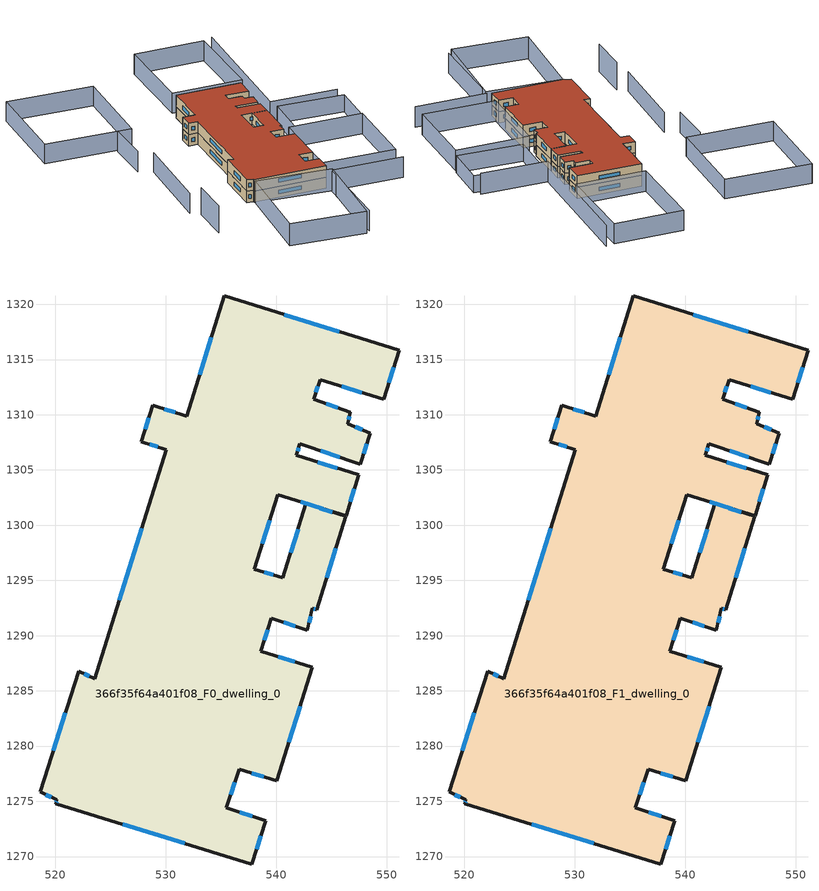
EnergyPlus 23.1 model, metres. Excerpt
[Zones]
366f35f64a401f08_F0_dwelling_0
 floor ground (EU_floor_Construction): 551.13,1315.83 549.74,1311.39 543.98,1313.18 543.42,1311.41 546.73,1310.24 546.47,1309.18 548.53,1308.33 547.61,1305.51 542.16,1307.37 541.83,1306.31 547.49,1304.54 546.33,1300.84 540.13,1302.75 538.03,1296.02 540.61,1295.22 542.7,1301.93 546.32,1300.8 543.67,1292.33 543.29,1292.46 542.84,1290.47 539.55,1291.58 538.61,1288.57 543.27,1287.12 540.06,1276.84 536.65,1277.91 535.47,1274.41 539.05,1273.25 537.81,1269.31 520.05,1274.78 520.16,1275.12 518.62,1275.85 522.13,1286.77 523.58,1286.08 530.06,1306.84 527.8,1307.55 528.83,1310.84 531.92,1309.88 535.32,1320.76 z0
 wall outside (EU_wall_Construction): 528.83,1310.84 527.8,1307.55 530.06,1306.84 523.58,1286.08 522.13,1286.77 518.62,1275.85 520.16,1275.12 520.05,1274.78 537.81,1269.31 539.05,1273.25 535.47,1274.41 536.65,1277.91 540.06,1276.84 543.27,1287.12 538.61,1288.57 539.55,1291.58 542.84,1290.47 543.29,1292.46 543.67,1292.33 546.32,1300.8 542.7,1301.93 540.61,1295.22 538.03,1296.02 540.13,1302.75 546.33,1300.84 547.49,1304.54 541.83,1306.31 542.16,1307.37 547.61,1305.51 548.53,1308.33 546.47,1309.18 546.73,1310.24 543.42,1311.41 543.98,1313.18 549.74,1311.39 551.13,1315.83 535.32,1320.76 531.92,1309.88 528.83,1310.84 z0:3
 window (EU_Window_Construction): 528.47,1309.72 528.15,1308.68 / 530.86,1310.21 529.88,1310.51 / 534.15,1317.04 533.08,1313.6 / 545.71,1317.52 540.73,1319.07 / 550.22,1312.91 550.65,1314.31 / 545.95,1312.57 547.77,1312 / 543.61,1312.02 543.79,1312.58 / 545.6,1310.64 544.56,1311.01 / 546.56,1309.54 546.64,1309.88 / 547.82,1308.62 547.17,1308.89 / 547.92,1306.48 548.21,1307.36 / 544.03,1306.74 545.74,1306.15 / 541.95,1306.67 542.05,1307.01 / 545.55,1305.15 543.77,1305.71 / 546.73,1302.11 547.09,1303.28 / 542.25,1302.1 544.21,1301.5 / 538.75,1298.33 539.41,1300.45 / 539.73,1295.49 538.91,1295.75 / 541.99,1299.63 541.33,1297.52 / 545.08,1301.18 543.94,1301.54 / 544.58,1295.23 545.41,1297.9 / 543.42,1292.41 543.54,1292.38 / 542.99,1291.15 543.13,1291.78 / 540.68,1291.2 541.71,1290.85 / 538.93,1289.6 539.23,1290.55 / 541.67,1287.61 540.21,1288.07 / 541.16,1280.36 542.17,1283.6 / 537.82,1277.54 538.89,1277.21 / 535.87,1275.61 536.24,1276.71 / 537.82,1273.64 536.69,1274.01 / 538.23,1270.66 538.62,1271.9 / 526.13,1272.91 531.73,1271.18 / 520.12,1275.01 520.09,1274.9 / 519.15,1275.6 519.63,1275.37 / 520.93,1283.03 519.82,1279.59 / 523.08,1286.32 522.63,1286.53 / 527.84,1299.74 525.8,1293.19 / 528.57,1307.31 529.29,1307.08 z1.03:1.97
366f35f64a401f08_F1_dwelling_0
 floor to 366f35f64a401f08_F0_dwelling_0 (EU_floor_Construction): 551.13,1315.83 549.74,1311.39 543.98,1313.18 543.42,1311.41 546.73,1310.24 546.47,1309.18 548.52,1308.33 547.61,1305.51 542.16,1307.37 541.83,1306.31 547.49,1304.54 546.33,1300.84 540.13,1302.75 538.03,1296.02 540.61,1295.22 542.7,1301.93 546.32,1300.8 543.67,1292.33 543.29,1292.46 542.84,1290.47 539.55,1291.58 538.61,1288.57 543.27,1287.12 540.06,1276.84 536.65,1277.91 535.47,1274.41 539.05,1273.25 537.81,1269.31 520.05,1274.78 520.16,1275.12 518.62,1275.85 522.13,1286.77 523.58,1286.08 530.06,1306.84 527.8,1307.55 528.83,1310.84 531.92,1309.88 535.31,1320.76 z3
 wall outside (EU_wall_Construction): 528.83,1310.84 527.8,1307.55 530.06,1306.84 523.58,1286.08 522.13,1286.77 518.62,1275.85 520.16,1275.12 520.05,1274.78 537.81,1269.31 539.05,1273.25 535.47,1274.41 536.65,1277.91 540.06,1276.84 543.27,1287.12 538.61,1288.57 539.55,1291.58 542.84,1290.47 543.29,1292.46 543.67,1292.33 546.32,1300.8 542.7,1301.93 540.61,1295.22 538.03,1296.02 540.13,1302.75 546.33,1300.84 547.49,1304.54 541.83,1306.31 542.16,1307.37 547.61,1305.51 548.53,1308.33 546.47,1309.18 546.73,1310.24 543.42,1311.41 543.98,1313.18 549.74,1311.39 551.13,1315.83 535.32,1320.76 531.92,1309.88 528.83,1310.84 z3:6
 window (EU_Window_Construction): 528.47,1309.72 528.15,1308.68 / 530.86,1310.21 529.88,1310.51 / 534.15,1317.04 533.08,1313.6 / 545.71,1317.52 540.73,1319.07 / 550.22,1312.91 550.65,1314.31 / 545.95,1312.57 547.77,1312 / 543.61,1312.02 543.79,1312.58 / 545.6,1310.64 544.56,1311.01 / 546.56,1309.54 546.64,1309.88 / 547.82,1308.62 547.17,1308.89 / 547.92,1306.48 548.21,1307.36 / 544.03,1306.74 545.74,1306.15 / 541.95,1306.67 542.05,1307.01 / 545.55,1305.15 543.77,1305.71 / 546.73,1302.11 547.09,1303.28 / 542.25,1302.1 544.21,1301.5 / 538.75,1298.33 539.41,1300.45 / 539.73,1295.49 538.91,1295.75 / 541.99,1299.63 541.33,1297.52 / 545.08,1301.18 543.94,1301.54 / 544.58,1295.23 545.41,1297.9 / 543.42,1292.41 543.54,1292.38 / 542.99,1291.15 543.13,1291.78 / 540.68,1291.2 541.71,1290.85 / 538.93,1289.6 539.23,1290.55 / 541.67,1287.61 540.21,1288.07 / 541.16,1280.36 542.17,1283.6 / 537.82,1277.54 538.89,1277.21 / 535.87,1275.61 536.24,1276.71 / 537.82,1273.64 536.69,1274.01 / 538.23,1270.66 538.62,1271.9 / 526.13,1272.91 531.73,1271.18 / 520.12,1275.01 520.09,1274.9 / 519.15,1275.6 519.63,1275.37 / 520.93,1283.03 519.82,1279.59 / 523.08,1286.32 522.63,1286.53 / 527.84,1299.74 525.8,1293.19 / 528.57,1307.31 529.29,1307.08 z4.03:4.97
 roof outside (EU_roof_Construction): 539.05,1273.25 535.47,1274.41 536.65,1277.91 540.06,1276.84 543.27,1287.12 538.61,1288.57 539.55,1291.58 542.84,1290.47 543.29,1292.46 543.67,1292.33 546.32,1300.8 542.7,1301.93 540.61,1295.22 538.03,1296.02 540.13,1302.75 546.33,1300.84 547.49,1304.54 541.83,1306.31 542.16,1307.37 547.61,1305.51 548.53,1308.33 546.47,1309.18 546.73,1310.24 543.42,1311.41 543.98,1313.18 549.74,1311.39 551.13,1315.83 535.32,1320.76 531.92,1309.88 528.83,1310.84 527.8,1307.55 530.06,1306.84 523.58,1286.08 522.13,1286.77 518.62,1275.85 520.16,1275.12 520.05,1274.78 537.81,1269.31 z6
shading: 530.9,1245.49 538.03,1267.62 / 538.03,1267.62 555.49,1261.99 / 513.09,1316.22 509.82,1305.14 / 556.87,1266.2 538.91,1271.99 / 538.91,1271.99 545.22,1291.56 / 545.22,1291.56 563.18,1285.76 / 563.18,1285.76 556.87,1266.2 z0:5.4; 529.64,1245.02 511.54,1251.85 / 511.54,1251.85 520.03,1274.36 / 520.03,1274.36 538.14,1267.53 / 538.14,1267.53 529.64,1245.02 z0:5.8; 506.26,1277.87 503.22,1267.91 z0:7.2; 512.44,1302.36 504.81,1280.34 z0:5.2; 551.59,1303.12 567.68,1297.49 / 567.68,1297.49 563.93,1286.77 / 563.93,1286.77 547.84,1292.4 / 547.84,1292.4 551.59,1303.12 z0:4.5; 566.88,1299.09 550.61,1304.56 / 550.61,1304.56 562.32,1339.42 z0:5.5; 524.64,1338.61 516.89,1315.57 / 516.89,1315.57 495.84,1322.64 / 495.84,1322.64 503.59,1345.68 / 503.59,1345.68 524.64,1338.61 z0:5.1; 536.19,1323.29 542.87,1344.92 / 542.87,1344.92 560.04,1339.62 / 560.04,1339.62 553.36,1317.99 / 553.36,1317.99 536.19,1323.29 z0:5.3
[Building]
EU S2 Campaign: North Axis=0; Terrain=City; Solar Distribution=FullExterior
[Site:Location]
Cape.Town.Intl.AP: Latitude=-33.965; Longitude=18.602; Time Zone=2; Elevation=46
[SizingPeriod:WeatherFileDays]
AnnualSizingPeriod: Begin Month=1; Begin Day of Month=1; End Month=12; End Day of Month=31; Day of Week for Start Day=Monday; Use Weather File Daylight Saving Period=No; Use Weather File Rain and Snow Indicators=No
[MATERIAL]
EU_InternalMass_Material: Roughness=MediumRough; Thickness=0.1; Conductivity=1; Density=1800; Specific Heat=900; Thermal Absorptance=0.9; Solar Absorptance=0.7; Visible Absorptance=0.7
[MATERIAL:NOMASS] Roughness=MediumRough; Thermal Absorptance=0.9; Solar Absorptance=0.7; Visible Absorptance=0.7
Name | Thermal Resistance
EU_wall_NoMass | 0.493876
EU_roof_NoMass | 0.449382
EU_floor_NoMass | 1.25
[WINDOWMATERIAL:SIMPLEGLAZINGSYSTEM]
EU_Window_SimpleGlazing: UFactor=4.4; Solar Heat Gain Coefficient=0.85; Visible Transmittance=0.85
[CONSTRUCTION]
EU_wall_Construction: EU_wall_NoMass
EU_roof_Construction: EU_roof_NoMass
EU_floor_Construction: EU_floor_NoMass
EU_Window_Construction: EU_Window_SimpleGlazing
EU_InternalMass_Construction: EU_InternalMass_Material
[ZONE] Type=1; Multiplier=1; Ceiling Height=autocalculate; Volume=2436.84; Floor Area=autocalculate; Part of Total Floor Area=Yes
366f35f64a401f08_F0_dwelling_0; 366f35f64a401f08_F1_dwelling_0
[INTERNALMASS] Construction=EU_InternalMass_Construction; Surface Area=812.28
Name | Zone or ZoneList
366f35f64a401f08_F0_dwelling_0_EU_InternalMass | 366f35f64a401f08_F0_dwelling_0
366f35f64a401f08_F1_dwelling_0_EU_InternalMass | 366f35f64a401f08_F1_dwelling_0
[OTHEREQUIPMENT] Fuel Type=Electricity; Design Level Calculation Method=Watts/Area; Power per Zone Floor Area=1; Fraction Latent=0; Fraction Radiant=0; Fraction Lost=0; Carbon Dioxide Generation Rate=0; EndUse Subcategory=EU_Step8_InternalGains
Name | Zone or ZoneList or Space or SpaceList | Schedule
EU_Step8_InternalGain_366f35f64a401f08_F0_dwelling_0_f000 | 366f35f64a401f08_F0_dwelling_0 | EU_Step8_GainSchedule_366f35f64a401f08_F0_dwelling_0_f000
EU_Step8_InternalGain_366f35f64a401f08_F1_dwelling_0_f000 | 366f35f64a401f08_F1_dwelling_0 | EU_Step8_GainSchedule_366f35f64a401f08_F1_dwelling_0_f000
[ZONEVENTILATION:DESIGNFLOWRATE] Schedule=EU_AlwaysOn; Design Flow Rate Calculation Method=AirChanges/Hour; Air Changes per Hour=0.64; Ventilation Type=Natural; Fan Pressure Rise=0; Fan Total Efficiency=1; Constant Term Coefficient=1; Temperature Term Coefficient=0; Velocity Term Coefficient=0; Velocity Squared Term Coefficient=0; Minimum Indoor Temperature=-100; Maximum Indoor Temperature=100; Delta Temperature=-100; Minimum Outdoor Temperature=-100; Maximum Outdoor Temperature=100; Maximum Wind Speed=40
Name | Zone or ZoneList or Space or SpaceList
EU_ConstantAir_366f35f64a401f08_F0_dwelling_0 | 366f35f64a401f08_F0_dwelling_0
EU_ConstantAir_366f35f64a401f08_F1_dwelling_0 | 366f35f64a401f08_F1_dwelling_0
[HVACTEMPLATE:THERMOSTAT] Constant Heating Setpoint=20; Constant Cooling Setpoint=50
EU_HeatOnly_366f35f64a401f08_F0_dwelling_0; EU_HeatOnly_366f35f64a401f08_F1_dwelling_0
[HVACTEMPLATE:ZONE:IDEALLOADSAIRSYSTEM] System Availability Schedule=EU_AlwaysOn; Maximum Heating Supply Air Temperature=50; Minimum Cooling Supply Air Temperature=13; Maximum Heating Supply Air Humidity Ratio=0.0156; Minimum Cooling Supply Air Humidity Ratio=0.0077; Heating Limit=NoLimit; Cooling Limit=NoLimit; Heating Availability Schedule=EU_AlwaysOn; Cooling Availability Schedule=EU_CoolingOff; Dehumidification Control Type=ConstantSensibleHeatRatio; Cooling Sensible Heat Ratio=0.7; Dehumidification Setpoint=60; Humidification Control Type=None; Humidification Setpoint=30; Outdoor Air Method=None; Outdoor Air Flow Rate per Person=0.00944; Outdoor Air Flow Rate per Zone Floor Area=0; Outdoor Air Flow Rate per Zone=0; Demand Controlled Ventilation Type=None; Outdoor Air Economizer Type=NoEconomizer; Heat Recovery Type=None; Sensible Heat Recovery Effectiveness=0.7; Latent Heat Recovery Effectiveness=0.65
Name | Template Thermostat
366f35f64a401f08_F0_dwelling_0 | EU_HeatOnly_366f35f64a401f08_F0_dwelling_0
366f35f64a401f08_F1_dwelling_0 | EU_HeatOnly_366f35f64a401f08_F1_dwelling_0
[SIZING:ZONE] Zone Cooling Design Supply Air Temperature Input Method=SupplyAirTemperature; Zone Cooling Design Supply Air Temperature=13; Zone Heating Design Supply Air Temperature Input Method=SupplyAirTemperature; Zone Heating Design Supply Air Temperature=50; Zone Cooling Design Supply Air Humidity Ratio=0.008; Zone Heating Design Supply Air Humidity Ratio=0.008; Cooling Design Air Flow Method=DesignDay; Cooling Design Air Flow Rate=0; Cooling Minimum Air Flow per Zone Floor Area=0.000762; Cooling Minimum Air Flow=0; Cooling Minimum Air Flow Fraction=0.2; Heating Design Air Flow Method=DesignDay; Heating Design Air Flow Rate=0; Heating Maximum Air Flow per Zone Floor Area=0.002032; Heating Maximum Air Flow=0.141576; Heating Maximum Air Flow Fraction=0.3; Account for Dedicated Outdoor Air System=No; Dedicated Outdoor Air System Control Strategy=NeutralSupplyAir; Dedicated Outdoor Air Low Setpoint Temperature for Design=autosize; Dedicated Outdoor Air High Setpoint Temperature for Design=autosize; Zone Load Sizing Method=Sensible Load Only No Latent Load; Zone Latent Cooling Design Supply Air Humidity Ratio Input Method=HumidityRatioDifference; Zone Cooling Design Supply Air Humidity Ratio Difference=0.005; Zone Latent Heating Design Supply Air Humidity Ratio Input Method=HumidityRatioDifference; Zone Humidification Design Supply Air Humidity Ratio Difference=0.005
366f35f64a401f08_F0_dwelling_0; 366f35f64a401f08_F1_dwelling_0
[SCHEDULE:CONSTANT]
Name | Hourly Value
EU_AlwaysOn | 1
EU_CoolingOff | 0
[SCHEDULE:FILE] Column Number=1; Rows to Skip at Top=0; Number of Hours of Data=8760; Column Separator=Comma; Interpolate to Timestep=No; Minutes per Item=60; Adjust Schedule for Daylight Savings=Yes
Name | File
EU_Step8_GainSchedule_366f35f64a401f08_F0_dwelling_0_f000 | ../../schedules/366f35f64a401f08/366f35f64a401f08_F0_dwelling_0_f000_gain.csv
EU_Step8_GainSchedule_366f35f64a401f08_F1_dwelling_0_f000 | ../../schedules/366f35f64a401f08/366f35f64a401f08_F1_dwelling_0_f000_gain.csv
